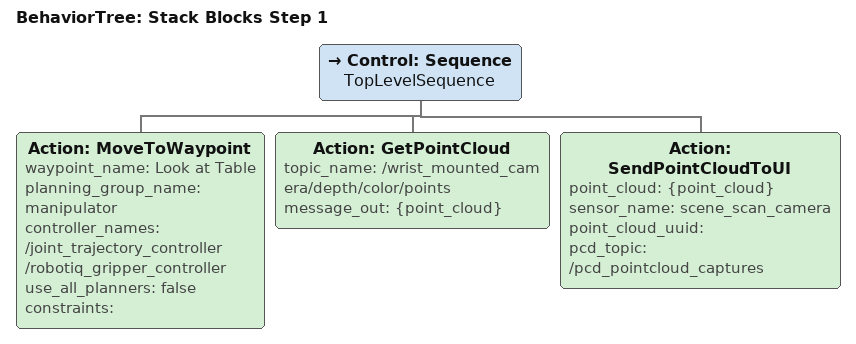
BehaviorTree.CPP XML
<?xml version='1.0' encoding='UTF-8'?>
<root BTCPP_format="4" main_tree_to_execute="Stack Blocks Step 1">
  <BehaviorTree ID="Stack Blocks Step 1" _description="" _hardcoded="false">
    <Control ID="Sequence" name="TopLevelSequence">
      <Action ID="MoveToWaypoint" waypoint_name="Look at Table" planning_group_name="manipulator" controller_names="/joint_trajectory_controller /robotiq_gripper_controller" use_all_planners="false" constraints=""/>
      <Action ID="GetPointCloud" topic_name="/wrist_mounted_camera/depth/color/points" message_out="{point_cloud}"/>
      <Action ID="SendPointCloudToUI" point_cloud="{point_cloud}" sensor_name="scene_scan_camera" point_cloud_uuid="" pcd_topic="/pcd_pointcloud_captures"/>
    </Control>
  </BehaviorTree>
</root>
